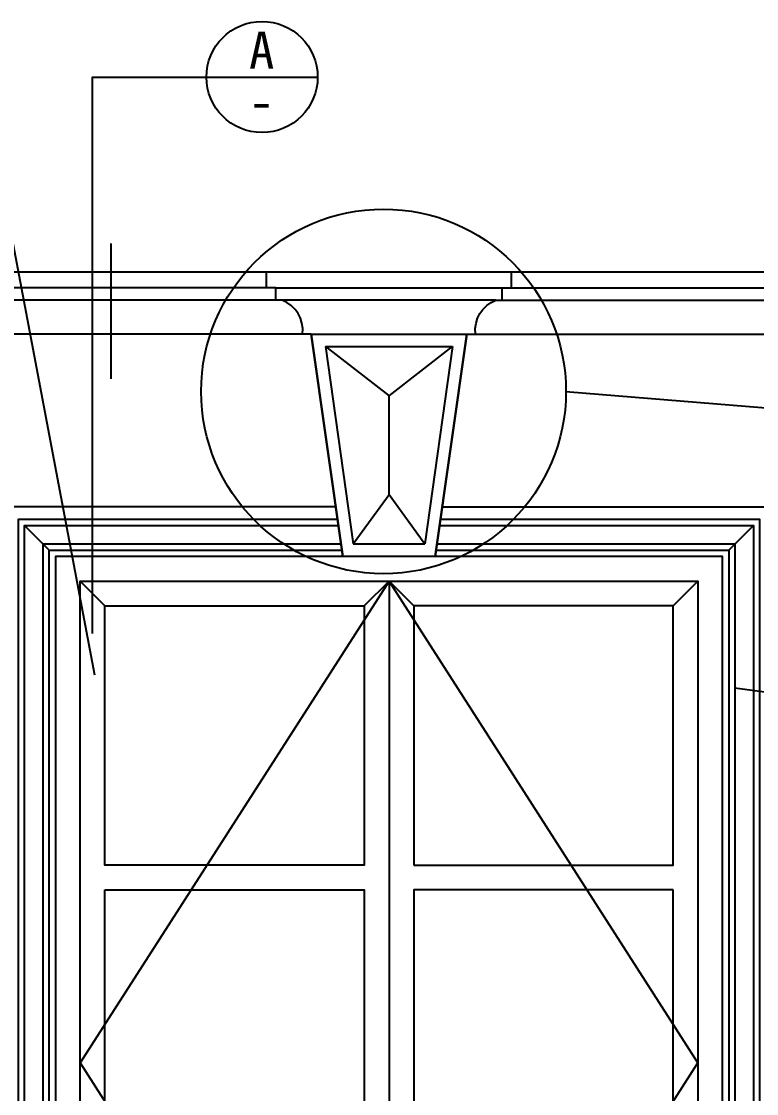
# Model space of a CAD drawing. Header units: metres. Extents: x 186 to 5383, y 145 to 6983.
# Drawn here: x 1199 to 2389, y 5226 to 6962 of the extents above; entities that cross this region are included whole.
import ezdxf

# ---------------------------------------------------------------- set-up
doc = ezdxf.new("R2010")
doc.units = ezdxf.units.M
for name, color, linetype in [('2', 2, 'Continuous'), ('3', 3, 'Continuous'), ('4', 4, 'Continuous'), ('7', 7, 'Continuous'), ('BH', 3, 'Continuous'), ('DIM', 3, 'Continuous')]:
    doc.layers.add(name, color=color, linetype=linetype)
doc.dimstyles.get("Standard").update_dxf_attribs({"dimtxt": 2.5, "dimasz": 2.5, "dimexe": 1.25, "dimexo": 0.625, "dimtad": 1, "dimcen": 2.5, "dimazin": 3, "dimtfac": 1, "dimtmove": 0, "dimatfit": 3})

msp = doc.modelspace()

# ---------------------------------------------------------------- hatches: boundary and pattern name
at = {"layer": 'BH'}
h = msp.add_hatch(dxfattribs=at)
h.set_pattern_fill('AR-RROOF', scale=330)
h.paths.add_polyline_path([(1754.14, 5595.62), (1754.14, 6015.62), (1334.14, 6015.62), (1334.14, 5595.62)])
h.paths.add_polyline_path([(2254.14, 5595.62), (2254.14, 6015.62), (1834.14, 6015.62), (1834.14, 5595.62)])
h.paths.add_polyline_path([(1834.14, 4535.62), (2254.14, 4535.62), (2254.14, 5555.62), (1834.14, 5555.62)])
h.paths.add_polyline_path([(1754.14, 5555.62), (1334.14, 5555.62), (1334.14, 4535.62), (1754.14, 4535.62)])

# ---------------------------------------------------------------- linework, layer by layer
at = {"layer": '2'}
msp.add_line((2969.56, 6555.62), (668.72, 6555.62), dxfattribs=at)
at = {"layer": '3'}
for p, q in [((1992.18, 6530.62), (1992.18, 6555.62)), ((1611.1, 6530.62), (668.72, 6530.62)), ((1611.1, 6530.62), (1977.18, 6530.62)), ((1992.18, 6530.62), (2969.56, 6530.62)), ((1621.1, 6510.62), (668.72, 6510.62)), ((1967.18, 6510.62), (1621.1, 6510.62)), ((1977.18, 6510.62), (2969.56, 6510.62)), ((1668.27, 6455.62), (1719.14, 6095.62)), ((1668.27, 6455.62), (1920.01, 6455.62)), ((1920.01, 6455.62), (1869.14, 6095.62)), ((1691.1, 6435.62), (1736.31, 6115.62)), ((1691.1, 6435.62), (1897.18, 6435.62)), ((1897.18, 6435.62), (1851.97, 6115.62)), ((1794.14, 6195.62), (1794.14, 6355.62)), ((2080.59, 6362.7), (3867.42, 6215.34)), ((1244.14, 6105.62), (1204.14, 6145.62)), ((2384.14, 6145.62), (2344.14, 6105.62)), ((1736.31, 6115.62), (1851.97, 6115.62)), ((1794.14, 6055.62), (1294.14, 5275.62)), ((1334.14, 6015.62), (1294.14, 6055.62)), ((1794.14, 6055.62), (1754.14, 6015.62)), ((2294.14, 5275.62), (1794.14, 6055.62)), ((1794.14, 6055.62), (1834.14, 6015.62)), ((2254.14, 6015.62), (2294.14, 6055.62)), ((1294.14, 5275.62), (1794.14, 4495.62)), ((1794.14, 4495.62), (2294.14, 5275.62))]:
    msp.add_line(p, q, dxfattribs=at)
for points in [[(1691.1, 6435.62), (1794.14, 6355.62), (1897.18, 6435.62)], [(1736.31, 6115.62), (1794.14, 6195.62), (1851.97, 6115.62)], [(1204.14, 3855.62), (1204.14, 6145.62), (1712.07, 6145.62)], [(1876.2, 6145.62), (2384.14, 6145.62), (2384.14, 3855.62)], [(1234.14, 3855.62), (1234.14, 6115.62), (1716.31, 6115.62)], [(1871.97, 6115.62), (2354.14, 6115.62), (2354.14, 3855.62)], [(1244.14, 4455.62), (1244.14, 6105.62), (1717.73, 6105.62)], [(1870.55, 6105.62), (2344.14, 6105.62), (2344.14, 4455.62)]]:
    msp.add_lwpolyline(points, dxfattribs=at)
msp.add_circle((1785.36, 6362.7), 295.22, dxfattribs=at)
at = {"layer": '4'}
for p, q in [((1654.14, 6455.62), (668.72, 6455.62)), ((1934.14, 6455.62), (2969.56, 6455.62)), ((1794.14, 6055.62), (1794.14, 4495.62))]:
    msp.add_line(p, q, dxfattribs=at)
for points in [[(1719.14, 6095.62), (1668.27, 6455.62), (1654.14, 6455.62, 0.34), (1621.1, 6510.62), (1611.1, 6510.62), (1611.1, 6530.62), (1596.1, 6530.62), (1596.1, 6555.62)], [(1869.14, 6095.62), (1920.01, 6455.62), (1934.14, 6455.62, -0.34), (1967.18, 6510.62), (1977.18, 6510.62), (1977.18, 6530.62), (1992.18, 6530.62), (1992.18, 6555.62)]]:
    msp.add_lwpolyline(points, format="xyb", dxfattribs=at)
msp.add_lwpolyline([(1877.62, 6155.62), (2394.14, 6155.62), (2394.14, 3855.62), (1194.14, 3855.62), (1194.14, 6155.62), (1710.66, 6155.62)], dxfattribs=at)
msp.add_lwpolyline([(2334.14, 4455.62), (2334.14, 6095.62), (1254.14, 6095.62), (1254.14, 4455.62)], close=True, dxfattribs=at)
at = {"layer": '7'}
for p, q in [((1707.83, 6175.62), (668.72, 6175.62)), ((1880.44, 6175.62), (2969.56, 6175.62))]:
    msp.add_line(p, q, dxfattribs=at)
for points in [[(2294.14, 4495.62), (1294.14, 4495.62), (1294.14, 6055.62), (2294.14, 6055.62), (2294.14, 4495.62)], [(1754.14, 6015.62), (1754.14, 5595.62), (1334.14, 5595.62), (1334.14, 6015.62)], [(1834.14, 5595.62), (2254.14, 5595.62), (2254.14, 6015.62), (1834.14, 6015.62)], [(1334.14, 5555.62), (1754.14, 5555.62), (1754.14, 4535.62), (1334.14, 4535.62)], [(2254.14, 5555.62), (1834.14, 5555.62), (1834.14, 4535.62), (2254.14, 4535.62)]]:
    msp.add_lwpolyline(points, close=True, dxfattribs=at)
at = {"layer": 'DIM'}
for points in [[(1314.14, 5970.61), (1314.14, 6871.88), (1498.59, 6871.88)], [(1498.59, 6871.88), (1678.59, 6871.88)], [(1344.14, 6382.91), (1344.14, 6602.07)]]:
    msp.add_lwpolyline(points, dxfattribs=at)
msp.add_circle((1588.59, 6871.88), 90, dxfattribs=at)

# ---------------------------------------------------------------- texts
for s, p in [('A', (1567.6, 6885.48)), ('-', (1567.45, 6801.95))]:
    msp.add_text(s, height=60, dxfattribs=at).set_placement(p)

# ---------------------------------------------------------------- leaders
for points in [[(1317.8, 5903.08), (1138.53, 6850.32)], [(2354.14, 5882.54), (3056.96, 5787.4)]]:
    msp.add_leader(points, dimstyle='Standard', dxfattribs=at)

doc.saveas('drawing.dxf')
